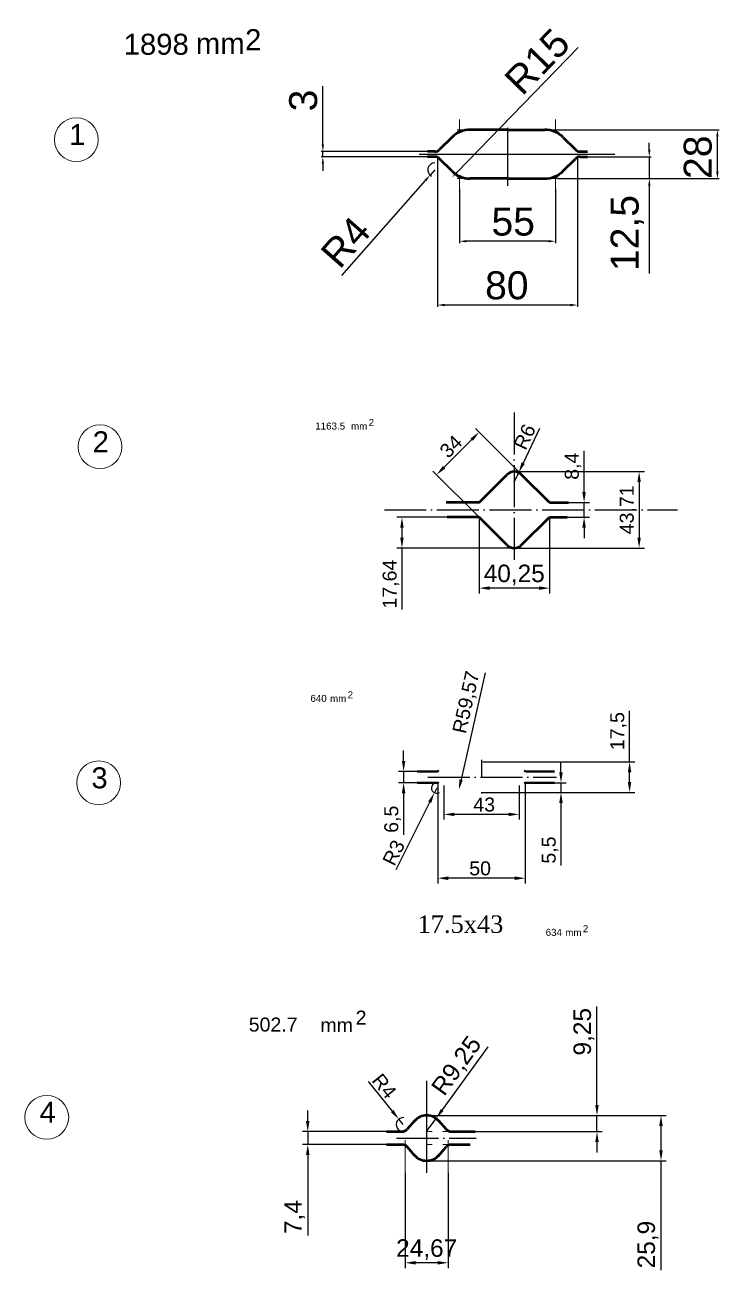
# Model space of a CAD drawing. Header units: millimetres. Extents: x 1526 to 31626, y -4643 to 9189.
# Drawn here: x 16763 to 17160, y -1577 to -865 of the extents above; entities that cross this region are included whole.
import ezdxf

# ---------------------------------------------------------------- set-up
doc = ezdxf.new("R2010")
doc.units = ezdxf.units.MM
doc.linetypes.add('ACAD_ISO04W100', pattern=[30, 24, -3, 0, -3])
for name, color, linetype, lineweight in [('контурная', 7, 'Continuous', 50), ('осевые', 1, 'ACAD_ISO04W100', 25), ('тонкая', 7, 'Continuous', 20), ('тонкий', 7, 'Continuous', 20), ('图层4', 250, 'Continuous', 13)]:
    doc.layers.add(name, color=color, linetype=linetype, lineweight=lineweight)
doc.layers.add('осевая', color=4, linetype='Continuous')
doc.styles.add('s1v4', font='arial.ttf', dxfattribs={"height": 4})
doc.styles.add('s2.5v4', font='times.ttf', dxfattribs={"height": 10})
doc.styles.get("Standard").update_dxf_attribs({"font": 'arial.ttf'})
doc.dimstyles.new('ISO-25$0', dxfattribs={"dimscale": 2, "dimtxt": 4, "dimasz": 3, "dimexe": 0.5, "dimexo": 0, "dimgap": 1, "dimtad": 1, "dimtxsty": 'Standard', "dimcen": 3, "dimclrd": 150, "dimclre": 150, "dimadec": 0, "dimazin": 0, "dimtfac": 1, "dimtmove": 0, "dimatfit": 3, "dimfxl": 1, "dimlwd": -1, "dimarcsym": 0})
doc.dimstyles.new('ISO-25$4', dxfattribs={"dimscale": 3, "dimtxt": 4, "dimasz": 1, "dimexe": 0, "dimexo": 1, "dimtad": 1, "dimtih": 1, "dimtoh": 1, "dimtxsty": 'Standard', "dimcen": 2, "dimclrd": 5, "dimclre": 5, "dimclrt": 3, "dimadec": 0, "dimazin": 0, "dimtfac": 1, "dimtmove": 0, "dimatfit": 3, "dimfxl": 1, "dimarcsym": 0})
doc.dimstyles.new('s2v4', dxfattribs={"dimtxt": 8, "dimasz": 6, "dimexe": 3, "dimexo": 0, "dimgap": 1.5, "dimtad": 1, "dimtxsty": 'Standard', "dimcen": 2.5, "dimadec": 0, "dimazin": 0, "dimtfac": 1, "dimtmove": 0, "dimatfit": 3, "dimfxl": 1, "dimarcsym": 0})
doc.dimstyles.new('s2v4$0', dxfattribs={"dimtxt": 8, "dimasz": 6, "dimexe": 3, "dimexo": 0, "dimgap": 1.5, "dimtad": 1, "dimtxsty": 'Standard', "dimcen": 2.5, "dimadec": 0, "dimazin": 0, "dimtfac": 1, "dimtmove": 0, "dimatfit": 3, "dimfxl": 1, "dimarcsym": 0})

# ---------------------------------------------------------------- blocks, each defined once
blk = doc.blocks.new('*D1622')
at = {"layer": 'Defpoints', "color": 0, "transparency": 16777216}
for p in [(17067.93, -925.27), (17159.16, -925.27), (17103.58, -953.27)]:
    blk.add_point(p, dxfattribs=at)
at = {"layer": '图层4', "color": 0, "lineweight": -2, "transparency": 16777216}
for p, q in [((17067.93, -925.27), (17160.16, -925.27)), ((17159.16, -949.27), (17159.16, -929.27)), ((17103.58, -953.27), (17160.16, -953.27))]:
    blk.add_line(p, q, dxfattribs=at)
at = {"layer": '图层4', "color": 0, "transparency": 16777216}
for points in [[(17158.49, -929.27), (17159.83, -929.27), (17159.16, -925.27)], [(17158.49, -949.27), (17159.83, -949.27), (17159.16, -953.27)]]:
    blk.add_solid(points, dxfattribs=at)
at = {"layer": '图层4', "color": 0, "lineweight": 13, "transparency": 16777216, "insert": (17147.99, -941.02), "char_height": 16, "attachment_point": 5, "rotation": 90}
blk.add_mtext('28', dxfattribs=at)
blk = doc.blocks.new('*D1625')
at = {"layer": 'Defpoints', "color": 0, "transparency": 16777216}
for p in [(16933.44, -937.77), (16993.89, -937.77), (16993.32, -940.77)]:
    blk.add_point(p, dxfattribs=at)
at = {"layer": '图层4', "color": 0, "lineweight": -2, "transparency": 16777216}
for p, q in [((16933.44, -933.77), (16933.44, -900.36)), ((16993.89, -937.77), (16932.44, -937.77)), ((16933.44, -940.77), (16933.44, -937.77)), ((16993.32, -940.77), (16932.44, -940.77)), ((16933.44, -944.77), (16933.44, -948.77))]:
    blk.add_line(p, q, dxfattribs=at)
at = {"layer": '图层4', "color": 0, "transparency": 16777216}
for points in [[(16932.78, -933.77), (16934.11, -933.77), (16933.44, -937.77)], [(16932.78, -944.77), (16934.11, -944.77), (16933.44, -940.77)]]:
    blk.add_solid(points, dxfattribs=at)
at = {"layer": '图层4', "color": 0, "lineweight": 13, "transparency": 16777216, "insert": (16922.27, -908.6), "char_height": 16, "attachment_point": 5, "rotation": 90}
blk.add_mtext('3', dxfattribs=at)
blk = doc.blocks.new('*D1626')
at = {"layer": 'Defpoints', "color": 0, "transparency": 16777216}
for p in [(17084.86, -940.77), (17067.93, -953.27), (17120.22, -953.27)]:
    blk.add_point(p, dxfattribs=at)
at = {"layer": '图层4', "color": 0, "lineweight": -2, "transparency": 16777216}
for p, q in [((17120.22, -936.77), (17120.22, -932.77)), ((17084.86, -940.77), (17121.22, -940.77)), ((17120.22, -940.77), (17120.22, -953.27)), ((17067.93, -953.27), (17121.22, -953.27)), ((17120.22, -957.27), (17120.22, -1007.44))]:
    blk.add_line(p, q, dxfattribs=at)
at = {"layer": '图层4', "color": 0, "transparency": 16777216}
for points in [[(17119.55, -936.77), (17120.89, -936.77), (17120.22, -940.77)], [(17119.55, -957.27), (17120.89, -957.27), (17120.22, -953.27)]]:
    blk.add_solid(points, dxfattribs=at)
at = {"layer": '图层4', "color": 0, "lineweight": 13, "transparency": 16777216, "insert": (17107.61, -984.36), "char_height": 16, "attachment_point": 5, "rotation": 90}
blk.add_mtext('12,5', dxfattribs=at)
blk = doc.blocks.new('*D1627')
at = {"layer": 'Defpoints', "color": 0, "transparency": 16777216}
for p in [(17011.59, -959.14), (17066.59, -959.14), (17011.59, -989.06)]:
    blk.add_point(p, dxfattribs=at)
at = {"layer": '图层4', "color": 0, "lineweight": -2, "transparency": 16777216}
for p, q in [((17011.59, -959.14), (17011.59, -990.06)), ((17066.59, -959.14), (17066.59, -990.06)), ((17062.59, -989.06), (17015.59, -989.06))]:
    blk.add_line(p, q, dxfattribs=at)
at = {"layer": '图层4', "color": 0, "transparency": 16777216}
for points in [[(17015.59, -988.39), (17015.59, -989.72), (17011.59, -989.06)], [(17062.59, -988.39), (17062.59, -989.72), (17066.59, -989.06)]]:
    blk.add_solid(points, dxfattribs=at)
at = {"layer": '图层4', "color": 0, "lineweight": 13, "transparency": 16777216, "insert": (17042.35, -977.92), "char_height": 16, "attachment_point": 5}
blk.add_mtext('55', dxfattribs=at)
blk = doc.blocks.new('*D1628')
at = {"layer": 'Defpoints', "color": 0, "transparency": 16777216}
for p in [(16999.09, -940.77), (17079.09, -940.77), (16999.09, -1025.52)]:
    blk.add_point(p, dxfattribs=at)
at = {"layer": '图层4', "color": 0, "lineweight": -2, "transparency": 16777216}
for p, q in [((16999.09, -940.77), (16999.09, -1026.52)), ((17079.09, -940.77), (17079.09, -1026.52)), ((17075.09, -1025.52), (17003.09, -1025.52))]:
    blk.add_line(p, q, dxfattribs=at)
at = {"layer": '图层4', "color": 0, "transparency": 16777216}
for points in [[(17003.09, -1024.85), (17003.09, -1026.19), (16999.09, -1025.52)], [(17075.09, -1024.85), (17075.09, -1026.19), (17079.09, -1025.52)]]:
    blk.add_solid(points, dxfattribs=at)
at = {"layer": '图层4', "color": 0, "lineweight": 13, "transparency": 16777216, "insert": (17038.7, -1014.35), "char_height": 16, "attachment_point": 5}
blk.add_mtext('80', dxfattribs=at)
blk = doc.blocks.new('*D1623')
at = {"layer": 'Defpoints', "color": 0, "transparency": 16777216}
for p in [(17017.8, -941.77), (17007.35, -952.52)]:
    blk.add_point(p, dxfattribs=at)
at = {"layer": '图层4', "color": 0, "lineweight": -2, "transparency": 16777216}
blk.add_line((17079.57, -878.23), (17010.14, -949.66), dxfattribs=at)
at = {"layer": '图层4', "color": 0, "transparency": 16777216}
blk.add_solid([(17009.66, -949.19), (17010.62, -950.12), (17007.35, -952.52)], dxfattribs=at)
at = {"layer": '图层4', "color": 0, "lineweight": 13, "transparency": 16777216, "insert": (17056.1, -886.35), "char_height": 16, "attachment_point": 5, "rotation": 45.812}
blk.add_mtext('R15', dxfattribs=at)
blk = doc.blocks.new('*D1624')
at = {"layer": 'Defpoints', "color": 0, "transparency": 16777216}
for p in [(16994.79, -951.27), (16997.43, -948.27)]:
    blk.add_point(p, dxfattribs=at)
at = {"layer": '图层4', "color": 0, "lineweight": -2, "transparency": 16777216}
for p, q in [((16997.43, -948.27), (16994.79, -951.27)), ((16944.22, -1008.72), (16992.15, -954.27))]:
    blk.add_line(p, q, dxfattribs=at)
blk.add_arc((16997.43, -948.27), 4, 90, 242.96934, dxfattribs=at)
at = {"layer": '图层4', "color": 0, "transparency": 16777216}
blk.add_solid([(16991.65, -953.83), (16992.65, -954.71), (16994.79, -951.27)], dxfattribs=at)
at = {"layer": '图层4', "color": 0, "lineweight": 13, "transparency": 16777216, "insert": (16946.45, -989.54), "char_height": 16, "attachment_point": 5, "rotation": 48.64539}
blk.add_mtext('R4', dxfattribs=at)
blk = doc.blocks.new('*D1632')
at = {"layer": 'Defpoints', "color": 0, "transparency": 16777216}
for p in [(16924.79, -1498.07), (16969.85, -1498.07), (16969.85, -1505.47)]:
    blk.add_point(p, dxfattribs=at)
at = {"layer": 'тонкая', "color": 0, "lineweight": -2, "transparency": 16777216}
for p, q in [((16924.79, -1492.07), (16924.79, -1486.07)), ((16969.85, -1498.07), (16921.79, -1498.07)), ((16924.79, -1498.07), (16924.79, -1505.47)), ((16969.85, -1505.47), (16921.79, -1505.47)), ((16924.79, -1511.47), (16924.79, -1557.47))]:
    blk.add_line(p, q, dxfattribs=at)
at = {"layer": 'тонкая', "color": 0, "transparency": 16777216}
for points in [[(16923.79, -1492.07), (16925.79, -1492.07), (16924.79, -1498.07)], [(16923.79, -1511.47), (16925.79, -1511.47), (16924.79, -1505.47)]]:
    blk.add_solid(points, dxfattribs=at)
at = {"layer": 'тонкая', "color": 0, "transparency": 16777216, "insert": (16917.3, -1546.93), "char_height": 10, "attachment_point": 5, "rotation": 90}
blk.add_mtext('7,4', dxfattribs=at)
blk = doc.blocks.new('*D1629')
at = {"layer": 'Defpoints', "color": 0, "transparency": 16777216}
for p in [(16976.89, -1490.96), (16979.41, -1494.07)]:
    blk.add_point(p, dxfattribs=at)
at = {"layer": 'тонкий', "color": 0, "lineweight": -2, "transparency": 16777216}
for p, q in [((16959.33, -1469.33), (16973.11, -1486.3)), ((16979.41, -1494.07), (16976.89, -1490.96))]:
    blk.add_line(p, q, dxfattribs=at)
blk.add_arc((16979.41, -1494.07), 4, 86.10365, 270, dxfattribs=at)
at = {"layer": 'тонкий', "color": 0, "transparency": 16777216}
blk.add_solid([(16973.89, -1485.67), (16972.33, -1486.93), (16976.89, -1490.96)], dxfattribs=at)
at = {"layer": 'тонкий', "color": 0, "transparency": 16777216, "insert": (16968.6, -1472.02), "char_height": 8, "attachment_point": 5, "rotation": 309.07548}
blk.add_mtext('R4', dxfattribs=at)
blk = doc.blocks.new('*D1630')
at = {"layer": 'Defpoints', "color": 0, "transparency": 16777216}
for p in [(16992.83, -1488.82), (17126.9, -1488.82), (16992.83, -1514.72)]:
    blk.add_point(p, dxfattribs=at)
at = {"layer": 'тонкая', "color": 0, "lineweight": -2, "transparency": 16777216}
for p, q in [((16992.83, -1488.82), (17129.9, -1488.82)), ((17126.9, -1494.82), (17126.9, -1508.72)), ((16992.83, -1514.72), (17129.9, -1514.72)), ((17126.9, -1514.72), (17126.9, -1577.23))]:
    blk.add_line(p, q, dxfattribs=at)
at = {"layer": 'тонкая', "color": 0, "transparency": 16777216}
for points in [[(17125.9, -1494.82), (17127.9, -1494.82), (17126.9, -1488.82)], [(17125.9, -1508.72), (17127.9, -1508.72), (17126.9, -1514.72)]]:
    blk.add_solid(points, dxfattribs=at)
at = {"layer": 'тонкая', "color": 0, "transparency": 16777216, "insert": (17119.39, -1562.65), "char_height": 10, "attachment_point": 5, "rotation": 90}
blk.add_mtext('25,9', dxfattribs=at)
blk = doc.blocks.new('*D1633')
at = {"layer": 'Defpoints', "color": 0, "transparency": 16777216}
for p in [(17016.17, -1488.82), (17090.28, -1488.82), (17016.4, -1498.07)]:
    blk.add_point(p, dxfattribs=at)
at = {"layer": 'тонкая', "color": 0, "lineweight": -2, "transparency": 16777216}
for p, q in [((17090.28, -1482.82), (17090.28, -1426.45)), ((17016.17, -1488.82), (17093.28, -1488.82)), ((17090.28, -1498.07), (17090.28, -1488.82)), ((17016.4, -1498.07), (17093.28, -1498.07)), ((17090.28, -1504.07), (17090.28, -1510.07))]:
    blk.add_line(p, q, dxfattribs=at)
at = {"layer": 'тонкая', "color": 0, "transparency": 16777216}
for points in [[(17089.28, -1482.82), (17091.28, -1482.82), (17090.28, -1488.82)], [(17089.28, -1504.07), (17091.28, -1504.07), (17090.28, -1498.07)]]:
    blk.add_solid(points, dxfattribs=at)
at = {"layer": 'тонкая', "color": 0, "transparency": 16777216, "insert": (17082.77, -1440.98), "char_height": 10, "attachment_point": 5, "rotation": 90}
blk.add_mtext('9,25', dxfattribs=at)
blk = doc.blocks.new('*D1631')
at = {"layer": 'Defpoints', "color": 0, "transparency": 16777216}
for p in [(16998.24, -1490.56), (16992.83, -1498.07)]:
    blk.add_point(p, dxfattribs=at)
at = {"layer": 'тонкая', "color": 0, "lineweight": -2, "transparency": 16777216}
for p, q in [((17027.86, -1449.51), (17001.75, -1485.7)), ((16992.83, -1498.07), (16998.24, -1490.56))]:
    blk.add_line(p, q, dxfattribs=at)
at = {"layer": 'тонкая', "color": 0, "transparency": 16777216}
blk.add_solid([(17000.94, -1485.11), (17002.56, -1486.28), (16998.24, -1490.56)], dxfattribs=at)
at = {"layer": 'тонкая', "color": 0, "transparency": 16777216, "insert": (17010.47, -1460.78), "char_height": 10, "attachment_point": 5, "rotation": 54.19102}
blk.add_mtext('R9,25', dxfattribs=at)
blk = doc.blocks.new('*D1634')
at = {"layer": 'Defpoints', "color": 0, "transparency": 16777216}
for p in [(16980.5, -1521.54), (17005.17, -1521.54), (16980.5, -1573.07)]:
    blk.add_point(p, dxfattribs=at)
at = {"layer": 'тонкая', "color": 0, "lineweight": -2, "transparency": 16777216}
for p, q in [((16980.5, -1521.54), (16980.5, -1576.07)), ((17005.17, -1521.54), (17005.17, -1576.07)), ((16999.17, -1573.07), (16986.5, -1573.07))]:
    blk.add_line(p, q, dxfattribs=at)
at = {"layer": 'тонкая', "color": 0, "transparency": 16777216}
for points in [[(16986.5, -1572.07), (16986.5, -1574.07), (16980.5, -1573.07)], [(16999.17, -1572.07), (16999.17, -1574.07), (17005.17, -1573.07)]]:
    blk.add_solid(points, dxfattribs=at)
at = {"layer": 'тонкая', "color": 0, "transparency": 16777216, "insert": (16992.83, -1565.56), "char_height": 10, "attachment_point": 5}
blk.add_mtext('24,67', dxfattribs=at)
blk = doc.blocks.new('*D1813')
at = {"layer": 'Defpoints', "color": 0, "transparency": 16777216}
for p in [(17070.24, -1138.42), (17082.91, -1138.42), (17070.24, -1146.82)]:
    blk.add_point(p, dxfattribs=at)
at = {"layer": 'тонкая', "color": 0, "lineweight": -2, "transparency": 16777216}
for p, q in [((17082.91, -1132.42), (17082.91, -1108.87)), ((17070.24, -1138.42), (17085.91, -1138.42)), ((17082.91, -1146.82), (17082.91, -1138.42)), ((17070.24, -1146.82), (17085.91, -1146.82)), ((17082.91, -1152.82), (17082.91, -1158.82))]:
    blk.add_line(p, q, dxfattribs=at)
at = {"layer": 'тонкая', "color": 0, "transparency": 16777216}
for points in [[(17081.91, -1132.42), (17083.91, -1132.42), (17082.91, -1138.42)], [(17081.91, -1152.82), (17083.91, -1152.82), (17082.91, -1146.82)]]:
    blk.add_solid(points, dxfattribs=at)
at = {"layer": 'тонкая', "color": 0, "transparency": 16777216, "insert": (17076.6, -1117.65), "char_height": 8, "attachment_point": 5, "rotation": 90}
blk.add_mtext('8,4', dxfattribs=at)
blk = doc.blocks.new('*D1811')
at = {"layer": 'Defpoints', "color": 0, "transparency": 16777216}
for p in [(17042.94, -1120.75), (17042.94, -1164.46), (17114.38, -1164.46)]:
    blk.add_point(p, dxfattribs=at)
at = {"layer": 'тонкая', "color": 0, "lineweight": -2, "transparency": 16777216}
for p, q in [((17042.94, -1120.75), (17117.38, -1120.75)), ((17114.38, -1126.75), (17114.38, -1158.46)), ((17042.94, -1164.46), (17117.38, -1164.46))]:
    blk.add_line(p, q, dxfattribs=at)
at = {"layer": 'тонкая', "color": 0, "transparency": 16777216}
for points in [[(17113.38, -1126.75), (17115.38, -1126.75), (17114.38, -1120.75)], [(17113.38, -1158.46), (17115.38, -1158.46), (17114.38, -1164.46)]]:
    blk.add_solid(points, dxfattribs=at)
at = {"layer": 'тонкая', "color": 0, "transparency": 16777216, "insert": (17108.07, -1142.6), "char_height": 8, "attachment_point": 5, "rotation": 90}
blk.add_mtext('43,71', dxfattribs=at)
blk = doc.blocks.new('*D1814')
at = {"layer": 'Defpoints', "color": 0, "transparency": 16777216}
for p in [(17022.86, -1098.18), (17047.16, -1122.48), (17022.82, -1146.82)]:
    blk.add_point(p, dxfattribs=at)
at = {"layer": 'тонкая', "color": 0, "lineweight": -2, "transparency": 16777216}
for p, q in [((17047.16, -1122.48), (17020.74, -1096.06)), ((17002.76, -1118.28), (17018.62, -1102.42)), ((17022.82, -1146.82), (16996.4, -1120.4))]:
    blk.add_line(p, q, dxfattribs=at)
at = {"layer": 'тонкая', "color": 0, "transparency": 16777216}
for points in [[(17017.91, -1101.72), (17019.32, -1103.13), (17022.86, -1098.18)], [(17002.05, -1117.57), (17003.47, -1118.99), (16998.52, -1122.52)]]:
    blk.add_solid(points, dxfattribs=at)
at = {"layer": 'тонкая', "color": 0, "transparency": 16777216, "insert": (17006.74, -1106.4), "char_height": 8, "attachment_point": 5, "rotation": 45}
blk.add_mtext('34', dxfattribs=at)
blk = doc.blocks.new('*D1815')
at = {"layer": 'Defpoints', "color": 0, "transparency": 16777216}
for p in [(17022.82, -1146.82), (17063.07, -1146.82), (17022.82, -1187.36)]:
    blk.add_point(p, dxfattribs=at)
at = {"layer": 'тонкая', "color": 0, "lineweight": -2, "transparency": 16777216}
for p, q in [((17022.82, -1146.82), (17022.82, -1190.36)), ((17063.07, -1146.82), (17063.07, -1190.36)), ((17057.07, -1187.36), (17028.82, -1187.36))]:
    blk.add_line(p, q, dxfattribs=at)
at = {"layer": 'тонкая', "color": 0, "transparency": 16777216}
for points in [[(17028.82, -1186.36), (17028.82, -1188.36), (17022.82, -1187.36)], [(17057.07, -1186.36), (17057.07, -1188.36), (17063.07, -1187.36)]]:
    blk.add_solid(points, dxfattribs=at)
at = {"layer": 'тонкая', "color": 0, "transparency": 16777216, "insert": (17042.94, -1179.85), "char_height": 10, "attachment_point": 5}
blk.add_mtext('40,25', dxfattribs=at)
blk = doc.blocks.new('*D1816')
at = {"layer": 'Defpoints', "color": 0, "transparency": 16777216}
for p in [(17045.49, -1121.32), (17042.94, -1126.75)]:
    blk.add_point(p, dxfattribs=at)
at = {"layer": 'тонкая', "color": 0, "lineweight": -2, "transparency": 16777216}
for p, q in [((17057.34, -1096.06), (17048.04, -1115.89)), ((17042.94, -1126.75), (17045.49, -1121.32))]:
    blk.add_line(p, q, dxfattribs=at)
at = {"layer": 'тонкая', "color": 0, "transparency": 16777216}
blk.add_solid([(17047.13, -1115.46), (17048.95, -1116.31), (17045.49, -1121.32)], dxfattribs=at)
at = {"layer": 'тонкая', "color": 0, "transparency": 16777216, "insert": (17048.91, -1100.89), "char_height": 8, "attachment_point": 5, "rotation": 64.86307}
blk.add_mtext('R6', dxfattribs=at)
blk = doc.blocks.new('*D1812')
at = {"layer": 'Defpoints', "color": 0, "transparency": 16777216}
for p in [(16978.69, -1146.82), (17004.66, -1146.82), (17042.94, -1164.46)]:
    blk.add_point(p, dxfattribs=at)
at = {"layer": 'тонкая', "color": 0, "lineweight": -2, "transparency": 16777216}
for p, q in [((17004.66, -1146.82), (16975.69, -1146.82)), ((16978.69, -1152.82), (16978.69, -1158.46)), ((17042.94, -1164.46), (16975.69, -1164.46)), ((16978.69, -1164.46), (16978.69, -1199.67))]:
    blk.add_line(p, q, dxfattribs=at)
at = {"layer": 'тонкая', "color": 0, "transparency": 16777216}
for points in [[(16977.69, -1152.82), (16979.69, -1152.82), (16978.69, -1146.82)], [(16977.69, -1158.46), (16979.69, -1158.46), (16978.69, -1164.46)]]:
    blk.add_solid(points, dxfattribs=at)
at = {"layer": 'тонкая', "color": 0, "transparency": 16777216, "insert": (16972.38, -1185.07), "char_height": 8, "attachment_point": 5, "rotation": 90}
blk.add_mtext('17,64', dxfattribs=at)
blk = doc.blocks.new('*D1817')
at = {"layer": 'Defpoints', "color": 0, "transparency": 16777216}
for p in [(16987.45, -1292.14), (16979.64, -1298.64), (16987.45, -1298.64)]:
    blk.add_point(p, dxfattribs=at)
at = {"layer": 'тонкий', "color": 0, "lineweight": -2, "transparency": 16777216}
for p, q in [((16979.64, -1286.14), (16979.64, -1280.14)), ((16987.45, -1292.14), (16976.64, -1292.14)), ((16979.64, -1292.14), (16979.64, -1298.64)), ((16987.45, -1298.64), (16976.64, -1298.64)), ((16979.64, -1304.64), (16979.64, -1328.31))]:
    blk.add_line(p, q, dxfattribs=at)
at = {"layer": 'тонкий', "color": 0, "transparency": 16777216}
for points in [[(16978.64, -1286.14), (16980.64, -1286.14), (16979.64, -1292.14)], [(16978.64, -1304.64), (16980.64, -1304.64), (16979.64, -1298.64)]]:
    blk.add_solid(points, dxfattribs=at)
at = {"layer": 'тонкий', "color": 0, "transparency": 16777216, "insert": (16973.33, -1319.48), "char_height": 8, "attachment_point": 5, "rotation": 90}
blk.add_mtext('6,5', dxfattribs=at)
blk = doc.blocks.new('*D1818')
at = {"layer": 'Defpoints', "color": 0, "transparency": 16777216}
for p in [(16999.21, -1298.71), (17049.26, -1298.71), (16999.21, -1353.2)]:
    blk.add_point(p, dxfattribs=at)
at = {"layer": 'тонкий', "color": 0, "lineweight": -2, "transparency": 16777216}
for p, q in [((16999.21, -1298.71), (16999.21, -1356.2)), ((17049.26, -1298.71), (17049.26, -1356.2)), ((17043.26, -1353.2), (17005.21, -1353.2))]:
    blk.add_line(p, q, dxfattribs=at)
at = {"layer": 'тонкий', "color": 0, "transparency": 16777216}
for points in [[(17005.21, -1352.2), (17005.21, -1354.2), (16999.21, -1353.2)], [(17043.26, -1352.2), (17043.26, -1354.2), (17049.26, -1353.2)]]:
    blk.add_solid(points, dxfattribs=at)
at = {"layer": 'тонкий', "color": 0, "transparency": 16777216, "insert": (17023.42, -1347.61), "char_height": 8, "attachment_point": 5}
blk.add_mtext('50', dxfattribs=at)
blk = doc.blocks.new('*D1822')
at = {"layer": 'Defpoints', "color": 0, "transparency": 16777216}
for p in [(17066.05, -1298.64), (17069.68, -1298.64), (17024.23, -1304.14)]:
    blk.add_point(p, dxfattribs=at)
at = {"layer": 'тонкий', "color": 0, "lineweight": -2, "transparency": 16777216}
for p, q in [((17069.68, -1292.64), (17069.68, -1286.64)), ((17066.05, -1298.64), (17072.68, -1298.64)), ((17069.68, -1298.64), (17069.68, -1304.14)), ((17024.23, -1304.14), (17072.68, -1304.14)), ((17069.68, -1310.14), (17069.68, -1345.92))]:
    blk.add_line(p, q, dxfattribs=at)
at = {"layer": 'тонкий', "color": 0, "transparency": 16777216}
for points in [[(17068.68, -1292.64), (17070.68, -1292.64), (17069.68, -1298.64)], [(17068.68, -1310.14), (17070.68, -1310.14), (17069.68, -1304.14)]]:
    blk.add_solid(points, dxfattribs=at)
at = {"layer": 'тонкий', "color": 0, "transparency": 16777216, "insert": (17063.39, -1337.1), "char_height": 8, "attachment_point": 5, "rotation": 90}
blk.add_mtext('5,5', dxfattribs=at)
blk = doc.blocks.new('*D1819')
at = {"layer": 'Defpoints', "color": 0, "transparency": 16777216}
for p in [(17024.93, -1286.65), (17108.92, -1286.65), (17068.83, -1304.14)]:
    blk.add_point(p, dxfattribs=at)
at = {"layer": 'тонкий', "color": 0, "lineweight": -2, "transparency": 16777216}
for p, q in [((17108.92, -1286.65), (17108.92, -1257.56)), ((17024.93, -1286.65), (17111.92, -1286.65)), ((17108.92, -1298.14), (17108.92, -1292.65)), ((17068.83, -1304.14), (17111.92, -1304.14))]:
    blk.add_line(p, q, dxfattribs=at)
at = {"layer": 'тонкий', "color": 0, "transparency": 16777216}
for points in [[(17107.92, -1292.65), (17109.92, -1292.65), (17108.92, -1286.65)], [(17107.92, -1298.14), (17109.92, -1298.14), (17108.92, -1304.14)]]:
    blk.add_solid(points, dxfattribs=at)
at = {"layer": 'тонкий', "color": 0, "transparency": 16777216, "insert": (17102.61, -1269.1), "char_height": 8, "attachment_point": 5, "rotation": 90}
blk.add_mtext('17,5', dxfattribs=at)
blk = doc.blocks.new('*D1820')
at = {"color": 0, "lineweight": -2, "transparency": 16777216}
for p, q in [((17002.73, -1300.13), (17002.73, -1319.71)), ((17045.73, -1300.13), (17045.73, -1319.71)), ((17039.73, -1316.71), (17008.73, -1316.71))]:
    blk.add_line(p, q, dxfattribs=at)
at = {"color": 0, "transparency": 16777216}
for points in [[(17008.73, -1315.71), (17008.73, -1317.71), (17002.73, -1316.71)], [(17039.73, -1315.71), (17039.73, -1317.71), (17045.73, -1316.71)]]:
    blk.add_solid(points, dxfattribs=at)
at = {"layer": 'Defpoints', "color": 0, "transparency": 16777216}
for p in [(17002.73, -1300.13), (17045.73, -1300.13), (17002.73, -1316.71)]:
    blk.add_point(p, dxfattribs=at)
at = {"color": 0, "lineweight": 15, "transparency": 16777216, "insert": (17025.74, -1311.12), "char_height": 8, "attachment_point": 5}
blk.add_mtext('43', dxfattribs=at)
blk = doc.blocks.new('*D1823')
at = {"layer": 'Defpoints', "color": 0, "transparency": 16777216}
for p in [(16998.58, -1301.64), (16997.25, -1304.33)]:
    blk.add_point(p, dxfattribs=at)
at = {"layer": 'тонкий', "color": 0, "lineweight": -2, "transparency": 16777216}
for p, q in [((16998.58, -1301.64), (16997.25, -1304.33)), ((16975.47, -1348.22), (16994.58, -1309.7))]:
    blk.add_line(p, q, dxfattribs=at)
blk.add_arc((16998.58, -1301.64), 3, 90, 300.90687, dxfattribs=at)
at = {"layer": 'тонкий', "color": 0, "transparency": 16777216}
blk.add_solid([(16993.69, -1309.26), (16995.48, -1310.15), (16997.25, -1304.33)], dxfattribs=at)
at = {"layer": 'тонкий', "color": 0, "transparency": 16777216, "insert": (16974, -1338.61), "char_height": 8, "attachment_point": 5, "rotation": 63.61109}
blk.add_mtext('R3', dxfattribs=at)
blk = doc.blocks.new('*D1821')
at = {"layer": 'Defpoints', "color": 0, "transparency": 16777216}
for p in [(17024.23, -1244.57), (17011.22, -1302.7)]:
    blk.add_point(p, dxfattribs=at)
at = {"layer": 'тонкий', "color": 0, "lineweight": -2, "transparency": 16777216}
blk.add_line((17026.22, -1235.72), (17012.53, -1296.85), dxfattribs=at)
at = {"layer": 'тонкий', "color": 0, "transparency": 16777216}
blk.add_solid([(17011.56, -1296.63), (17013.51, -1297.07), (17011.22, -1302.7)], dxfattribs=at)
at = {"layer": 'тонкий', "color": 0, "transparency": 16777216, "insert": (17015.95, -1252.71), "char_height": 8, "attachment_point": 5, "rotation": 77.38496}
blk.add_mtext('R59,57', dxfattribs=at)

msp = doc.modelspace()

# ---------------------------------------------------------------- linework, layer by layer
at = {"lineweight": 40}
for p, q in [((16987.44613, -1292.14093), (16998.58258, -1292.14093)), ((17066.04587, -1292.14093), (17049.88638, -1292.14093)), ((16987.44613, -1298.64093), (16998.58258, -1298.64093)), ((17066.04587, -1298.64093), (17049.88638, -1298.64093))]:
    msp.add_line(p, q, dxfattribs=at)
for centre, start, end in [((16998.58258, -1289.14093), 270, 294.20302818), ((17049.88638, -1289.14093), 245.79697182, 270), ((16998.58258, -1301.64093), 65.79697182, 90), ((17049.88638, -1301.64093), 90, 114.20302818)]:
    msp.add_arc(centre, 3, start, end, dxfattribs=at)
at = {"layer": 'контурная'}
for p, q in [((17039.09097, -925.26872), (17017.80418, -925.26872)), ((17039.09097, -925.26872), (17060.37777, -925.26872)), ((17007.19757, -929.66211), (17000.26255, -936.59714)), ((17070.98437, -929.66211), (17077.9194, -936.59714)), ((16997.43412, -937.76872), (16993.32121, -937.76872)), ((17080.74783, -937.76872), (17084.86073, -937.76872)), ((16997.43412, -940.76872), (16993.32121, -940.76872)), ((17007.19757, -948.87532), (17000.26255, -941.94029)), ((17070.98437, -948.87532), (17077.9194, -941.94029)), ((17080.74783, -940.76872), (17084.86073, -940.76872)), ((17039.09097, -953.26872), (17017.80418, -953.26872)), ((17039.09097, -953.26872), (17060.37777, -953.26872)), ((17022.78919, -1138.41792), (17038.69986, -1122.50725)), ((17063.09581, -1138.41792), (17047.18514, -1122.50725)), ((17022.78919, -1138.41792), (17004.04697, -1138.41792)), ((17063.09581, -1138.41792), (17073.90799, -1138.41792)), ((17022.81509, -1146.81792), (17004.65595, -1146.81792)), ((17038.69986, -1162.70269), (17022.81509, -1146.81792)), ((17047.18514, -1162.70269), (17063.06991, -1146.81792)), ((17063.06991, -1146.81792), (17073.29901, -1146.81792)), ((16986.11753, -1491.70186), (16981.68789, -1496.71466)), ((16999.54299, -1491.70186), (17003.97264, -1496.71466)), ((16969.85148, -1498.06596), (16978.69049, -1498.06596)), ((17006.97003, -1498.06596), (17020.50349, -1498.06596)), ((16969.85148, -1505.46596), (16978.72393, -1505.46596)), ((16986.11753, -1511.83006), (16981.68789, -1506.81726)), ((16999.54299, -1511.83006), (17003.97264, -1506.81726)), ((17006.9366, -1505.46596), (17017.71524, -1505.46596))]:
    msp.add_line(p, q, dxfattribs=at)
for centre, radius, start, end in [((17017.80418, -940.26872), 15, 90, 135), ((17060.37777, -940.26872), 15, 45, 90), ((16997.43412, -933.76872), 4, 270, 315), ((17080.74783, -933.76872), 4, 225, 270), ((16997.43412, -944.76872), 4, 45, 90), ((17080.74783, -944.76872), 4, 90, 135), ((17017.80418, -938.26872), 15, 225, 270), ((17060.37777, -938.26872), 15, 270, 315), ((17042.9425, -1126.74989), 6, 45, 135), ((17042.9425, -1158.46005), 6, 225, 315), ((16992.83026, -1498.06596), 9.25, 39.45907751, 140.54092249), ((16978.69049, -1494.06596), 4, 270, 318.5340367), ((17006.97003, -1494.06596), 4, 221.4659633, 270), ((16978.69049, -1509.46596), 4, 41.4659633, 90), ((17006.97003, -1509.46596), 4, 90, 138.5340367), ((16992.83026, -1505.46596), 9.25, 219.45907751, 320.54092249)]:
    msp.add_arc(centre, radius, start, end, dxfattribs=at)
at = {"layer": 'осевая'}
for p, q in [((17039.09097, -924.26872), (17039.09097, -957.37556)), ((16988.57781, -939.26872), (17100.54586, -939.26872)), ((16992.83026, -1468.96452), (16992.83026, -1521.53653))]:
    msp.add_line(p, q, dxfattribs=at)
at = {"layer": 'осевые'}
for p, q in [((17042.9425, -1086.96558), (17042.9425, -1173.34412)), ((16968.63914, -1142.61792), (17136.35271, -1142.61792)), ((17024.23448, -1285.49089), (17024.23448, -1295.39093)), ((16993.5454, -1295.39093), (17067.17748, -1295.39093)), ((17024.23448, -1304.14093), (17024.23448, -1304.79093)), ((16975.62554, -1501.76596), (17021.17466, -1501.76596))]:
    msp.add_line(p, q, dxfattribs=at)
at = {"layer": 'тонкая'}
for p, q in [((17011.59097, -925.26872), (17009.03313, -927.82656)), ((17016.56154, -925.26872), (17010.25232, -925.26872)), ((17011.59097, -925.26872), (17011.59097, -919.39583)), ((17061.62041, -925.26872), (17067.92963, -925.26872)), ((17066.59097, -925.26872), (17066.59097, -919.39583)), ((17066.59097, -925.26872), (17069.14881, -927.82656)), ((16997.43412, -937.76872), (16999.09097, -937.76872)), ((17000.04655, -936.81314), (16999.09097, -937.76872)), ((17078.13539, -936.81314), (17079.09097, -937.76872)), ((17080.74783, -937.76872), (17079.09097, -937.76872)), ((16997.43412, -940.76872), (16999.09097, -940.76872)), ((17000.04655, -941.72429), (16999.09097, -940.76872)), ((17078.13539, -941.72429), (17079.09097, -940.76872)), ((17080.74783, -940.76872), (17079.09097, -940.76872)), ((17011.59097, -953.26872), (17009.03313, -950.71088)), ((17016.56154, -953.26872), (17010.25232, -953.26872)), ((17011.59097, -953.26872), (17011.59097, -959.1416)), ((17061.62041, -953.26872), (17067.92963, -953.26872)), ((17066.59097, -953.26872), (17069.14881, -950.71088)), ((17066.59097, -953.26872), (17066.59097, -959.1416))]:
    msp.add_line(p, q, dxfattribs=at)
for centre in [(16792.38607, -930.93811), (16805.90462, -1106.55707), (16805.16175, -1298.66541), (16775.48783, -1489.87921)]:
    msp.add_circle(centre, 12.53226, dxfattribs=at)
at = {"layer": 'тонкий'}
for p, q in [((16978.69049, -1498.06596), (16978.09928, -1498.06596)), ((16992.83026, -1498.06596), (16995.96454, -1498.06596)), ((17006.24667, -1498.06596), (17002.0632, -1498.06596)), ((17006.82114, -1498.06429), (17004.71756, -1498.06429)), ((17006.82114, -1498.06429), (17004.71756, -1498.06429)), ((17006.9366, -1498.06596), (17007.56124, -1498.06596)), ((17006.97003, -1498.06596), (17007.56124, -1498.06596)), ((16978.69049, -1505.46596), (16978.09928, -1505.46596)), ((16978.83939, -1505.46762), (16980.94296, -1505.46762)), ((16980.49526, -1521.53653), (16980.49526, -1502.96577)), ((16992.83026, -1505.46596), (16995.96454, -1505.46596)), ((17006.24667, -1505.46596), (17002.0632, -1505.46596)), ((17006.82114, -1505.46762), (17004.71756, -1505.46762)), ((17006.82114, -1505.46762), (17004.71756, -1505.46762)), ((17005.16526, -1521.53653), (17005.16526, -1502.96577)), ((17006.9366, -1505.46596), (17007.56124, -1505.46596)), ((17006.97003, -1505.46596), (17007.56124, -1505.46596))]:
    msp.add_line(p, q, dxfattribs=at)

# ---------------------------------------------------------------- texts
at = {"layer": 'тонкая', "style": 's1v4'}
for s, height, p in [('1163.5', 4, (16929.10372, -1096.69647)), ('mm', 4, (16949.55984, -1096.79707)), ('2', 4, (16959.62981, -1094.65252)), ('640', 4, (16926.31935, -1252.36516)), ('mm', 4, (16937.54676, -1252.46576)), ('2', 4, (16947.61673, -1250.32122)), ('2', 4, (17082.19826, -1384.0947)), ('634', 4, (17060.90088, -1386.13865)), ('mm', 4, (17072.12829, -1386.23925)), ('2', 8, (16952.19634, -1436.90761)), ('502.7', 8, (16891.03166, -1440.85519)), ('mm', 8, (16932.0564, -1441.1967))]:
    msp.add_text(s, height=height, dxfattribs=at).set_placement(p)
at = {"layer": 'тонкий'}
for s, height, style, p in [('2', 12, 's1v4', (16888.91449, -879.81375)), ('1898', 12, 's1v4', (16819.45999, -882.43174)), ('mm', 12, 's1v4', (16860.77635, -881.9583)), ('1', 12, 's1v4', (16788.22303, -934.08854)), ('2', 12, 's1v4', (16801.74158, -1109.70751)), ('3', 12, 's1v4', (16800.99871, -1301.81584)), ('17.5x43', 10, 's2.5v4', (16987.62111, -1384.45395)), ('4', 12, 's1v4', (16771.32479, -1493.02964))]:
    msp.add_text(s, height=height, dxfattribs=dict(at, style=style)).set_placement(p)

# ---------------------------------------------------------------- dimensions: what is measured, and where the dimension line sits
at = {"lineweight": 15}
dim = msp.add_linear_dim(base=(17002.73448, -1316.71029), p1=(17045.73448, -1300.12572), p2=(17002.73448, -1300.12572), dimstyle='s2v4', dxfattribs=at)
dim.commit()
dim.dimension.update_dxf_attribs({"geometry": '*D1820', "text_midpoint": (17025.74416, -1316.71029), "dimtype": 160})
at = {"layer": 'тонкая'}
dim = msp.add_aligned_dim(p1=(17022.81509, -1146.81792), p2=(17047.15545, -1122.47756), distance=34.36056, dimstyle='s2v4', override={"dimdec": 0}, dxfattribs=at)
dim.commit()
dim.dimension.update_dxf_attribs({"geometry": '*D1814', "text_midpoint": (17006.73786, -1106.40033)})
dim = msp.add_radius_dim(center=(17042.9425, -1126.74989), mpoint=(17045.4912, -1121.31812), dimstyle='s2v4', dxfattribs=at)
dim.commit()
dim.dimension.update_dxf_attribs({"geometry": '*D1816', "text_midpoint": (17048.90885, -1100.88753)})
for base, p1, p2, picture, middle in [((17082.90947, -1138.41792), (17070.24331, -1146.81792), (17070.24331, -1138.41792), '*D1813', (17076.60183, -1117.64643)), ((17114.37905, -1164.46005), (17042.9425, -1120.74989), (17042.9425, -1164.46005), '*D1811', (17108.07141, -1142.60497))]:
    dim = msp.add_linear_dim(base=base, p1=p1, p2=p2, angle=90, dimstyle='s2v4', dxfattribs=at)
    dim.commit()
    dim.dimension.update_dxf_attribs({"geometry": picture, "text_midpoint": middle})
dim = msp.add_linear_dim(base=(16978.69064, -1146.81792), p1=(17042.9425, -1164.46005), p2=(17004.65595, -1146.81792), angle=90, dimstyle='s2v4', dxfattribs=at)
dim.commit()
dim.dimension.update_dxf_attribs({"geometry": '*D1812', "text_midpoint": (16978.69064, -1185.0651), "dimtype": 160})
dim = msp.add_linear_dim(base=(17022.81509, -1187.36137), p1=(17063.06991, -1146.81792), p2=(17022.81509, -1146.81792), dimstyle='s2v4', override={"dimtxt": 10}, dxfattribs=at)
dim.commit()
dim.dimension.update_dxf_attribs({"geometry": '*D1815', "text_midpoint": (17042.9425, -1179.85183)})
for base, p1, p2, picture, middle in [((17090.28228, -1488.81596), (17016.40458, -1498.06596), (17016.17095, -1488.81596), '*D1633', (17090.28228, -1440.97558)), ((16924.78681, -1498.06596), (16969.85148, -1505.46596), (16969.85148, -1498.06596), '*D1632', (16924.78681, -1546.93253)), ((17126.89888, -1488.81596), (16992.83026, -1514.71596), (16992.83026, -1488.81596), '*D1630', (17126.89888, -1562.64911))]:
    dim = msp.add_linear_dim(base=base, p1=p1, p2=p2, angle=90, dimstyle='s2v4$0', override={"dimtxt": 10}, dxfattribs=at)
    dim.commit()
    dim.dimension.update_dxf_attribs({"geometry": picture, "text_midpoint": middle, "dimtype": 160})
dim = msp.add_radius_dim(center=(16992.83026, -1498.06596), mpoint=(16998.2423, -1490.56447), dimstyle='s2v4', override={"dimtxt": 10}, dxfattribs=at)
dim.commit()
dim.dimension.update_dxf_attribs({"geometry": '*D1631', "text_midpoint": (17010.47148, -1460.77891)})
dim = msp.add_linear_dim(base=(16980.49526, -1573.072), p1=(17005.16526, -1521.53653), p2=(16980.49526, -1521.53653), dimstyle='s2v4$0', override={"dimtxt": 10}, dxfattribs=at)
dim.commit()
dim.dimension.update_dxf_attribs({"geometry": '*D1634', "text_midpoint": (16992.83026, -1573.072), "dimtype": 160})
at = {"layer": 'тонкий'}
for center, mpoint, picture, middle in [((17024.23448, -1244.57093), (17011.22442, -1302.70288), '*D1821', (17022.10411, -1254.08991)), ((16998.58258, -1301.64093), (16997.24919, -1304.32833), '*D1823', (16979.00765, -1341.09354))]:
    dim = msp.add_radius_dim(center=center, mpoint=mpoint, dimstyle='s2v4', dxfattribs=at)
    dim.commit()
    dim.dimension.update_dxf_attribs({"geometry": picture, "text_midpoint": middle, "dimtype": 164})
for base, p1, p2, picture, middle in [((17108.91585, -1286.64539), (17068.8314, -1304.14093), (17024.93462, -1286.64539), '*D1819', (17108.91585, -1269.10173)), ((17069.67664, -1298.64093), (17024.23448, -1304.14093), (17066.04587, -1298.64093), '*D1822', (17069.67664, -1337.10262))]:
    dim = msp.add_linear_dim(base=base, p1=p1, p2=p2, angle=90, dimstyle='s2v4', dxfattribs=at)
    dim.commit()
    dim.dimension.update_dxf_attribs({"geometry": picture, "text_midpoint": middle, "dimtype": 160})
dim = msp.add_linear_dim(base=(16979.63662, -1298.64093), p1=(16987.44613, -1292.14093), p2=(16987.44613, -1298.64093), angle=90, dimstyle='s2v4', dxfattribs=at)
dim.commit()
dim.dimension.update_dxf_attribs({"geometry": '*D1817', "text_midpoint": (16973.32898, -1319.47518)})
dim = msp.add_linear_dim(base=(16999.21151, -1353.19828), p1=(17049.25745, -1298.7076), p2=(16999.21151, -1298.7076), dimstyle='s2v4', override={"dimdec": 0}, dxfattribs=at)
dim.commit()
dim.dimension.update_dxf_attribs({"geometry": '*D1818', "text_midpoint": (17023.41513, -1353.19828), "dimtype": 160})
dim = msp.add_radius_dim(center=(16979.41386, -1494.06596), mpoint=(16976.89248, -1490.96069), dimstyle='s2v4', dxfattribs=at)
dim.commit()
dim.dimension.update_dxf_attribs({"geometry": '*D1629', "text_midpoint": (16968.59705, -1472.01884)})
at = {"layer": '图层4', "color": 0, "lineweight": 13}
for center, mpoint, picture, middle in [((17017.80418, -941.76872), (17007.34895, -952.52456), '*D1623', (17064.11123, -894.13017)), ((16997.43412, -948.26872), (16994.79125, -951.27125), '*D1624', (16954.70536, -996.81245))]:
    dim = msp.add_radius_dim(center=center, mpoint=mpoint, dimstyle='ISO-25$4', override={"dimscale": 1, "dimtxt": 16, "dimasz": 4, "dimexe": 1, "dimexo": 0, "dimgap": 3, "dimtih": 0, "dimtoh": 0, "dimcen": 2.5, "dimclrd": 0, "dimclre": 0, "dimclrt": 0}, dxfattribs=at)
    dim.commit()
    dim.dimension.update_dxf_attribs({"geometry": picture, "text_midpoint": middle, "dimtype": 164})
for base, p1, p2, picture, middle in [((16933.4427, -937.76872), (16993.32121, -940.76872), (16993.89444, -937.76872), '*D1625', (16933.4427, -908.60023)), ((17159.15906, -925.26872), (17103.58296, -953.26872), (17067.92963, -925.26872), '*D1622', (17159.15906, -941.01872)), ((17120.22148, -953.26872), (17084.86073, -940.76872), (17067.92963, -953.26872), '*D1626', (17120.22148, -984.35603))]:
    dim = msp.add_linear_dim(base=base, p1=p1, p2=p2, angle=90, dimstyle='ISO-25$0', override={"dimscale": 1, "dimtxt": 16, "dimasz": 4, "dimexe": 1, "dimgap": 3, "dimcen": 2.5, "dimclrd": 0, "dimclre": 0, "dimlwd": 65534}, dxfattribs=at)
    dim.commit()
    dim.dimension.update_dxf_attribs({"geometry": picture, "text_midpoint": middle, "dimtype": 160})
for base, p1, p2, picture, middle in [((16999.09097, -1025.52096), (17079.09097, -940.76872), (16999.09097, -940.76872), '*D1628', (17038.69588, -1025.52096)), ((17011.59097, -989.0559), (17066.59097, -959.1416), (17011.59097, -959.1416), '*D1627', (17042.34631, -989.0559))]:
    dim = msp.add_linear_dim(base=base, p1=p1, p2=p2, dimstyle='ISO-25$0', override={"dimscale": 1, "dimtxt": 16, "dimasz": 4, "dimexe": 1, "dimgap": 3, "dimcen": 2.5, "dimclrd": 0, "dimclre": 0, "dimlwd": 65534}, dxfattribs=at)
    dim.commit()
    dim.dimension.update_dxf_attribs({"geometry": picture, "text_midpoint": middle, "dimtype": 160})

doc.saveas('drawing.dxf')
